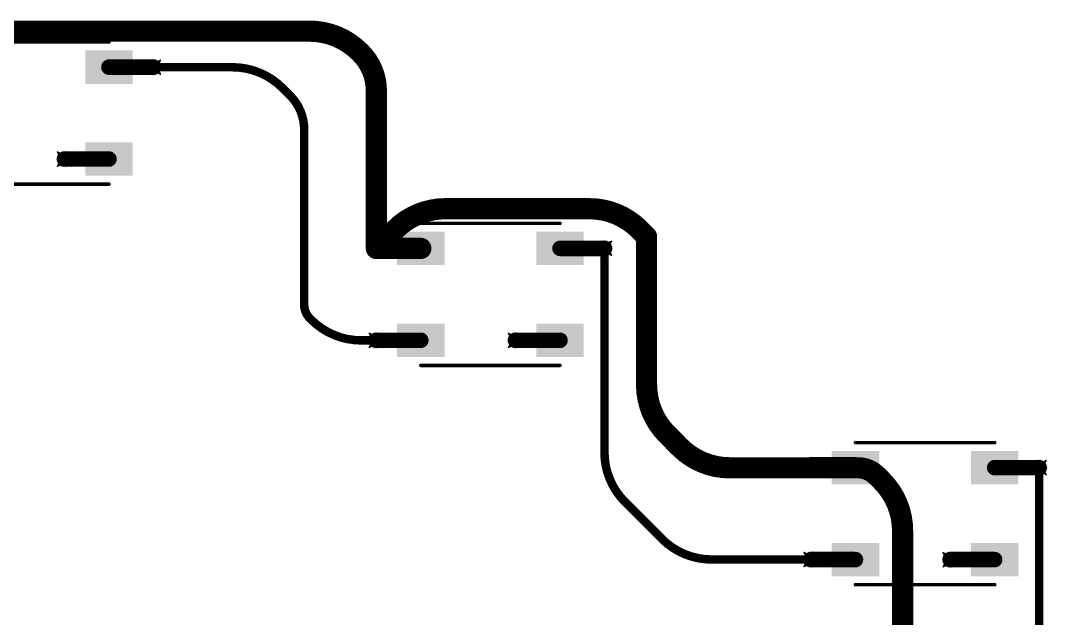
# Model space of a CAD drawing. Header units: inches. Extents: x -11 to 1110, y -7 to 455.
# Drawn here: x 153.08 to 189.96, y 283.59 to 305.05 of the extents above; entities that cross this region are included whole.
import ezdxf

# ---------------------------------------------------------------- set-up
doc = ezdxf.new("R2010")
doc.units = ezdxf.units.IN
for name, color, linetype in [('Bottom Layer', 5, 'Continuous'), ('Drill Drawing', 1, 'Continuous'), ('Top Layer', 1, 'Continuous'), ('Top Overlay', 2, 'Continuous'), ('Top Paste', 8, 'Continuous'), ('Top Solder', 216, 'Continuous'), ('Via Holes', 16, 'Continuous')]:
    doc.layers.add(name, color=color, linetype=linetype)

# ---------------------------------------------------------------- blocks, each defined once
blk = doc.blocks.new('WS2812B_B_W_107')
at = {"layer": 'Top Layer'}
for points in [[(-3.25, 2.15), (-1.75, 2.15), (-1.75, 1.15), (-3.25, 1.15)], [(3.25, 1.15), (1.75, 1.15), (1.75, 2.15), (3.25, 2.15)], [(-3.25, -1.15), (-1.75, -1.15), (-1.75, -2.15), (-3.25, -2.15)], [(1.75, -1.15), (3.25, -1.15), (3.25, -2.15), (1.75, -2.15)]]:
    blk.add_hatch(color=1, dxfattribs=at).paths.add_polyline_path(points)
at = {"layer": 'Top Paste'}
for points in [[(-3.25, 2.15), (-1.75, 2.15), (-1.75, 1.15), (-3.25, 1.15)], [(3.25, 1.15), (1.75, 1.15), (1.75, 2.15), (3.25, 2.15)], [(-3.25, -1.15), (-1.75, -1.15), (-1.75, -2.15), (-3.25, -2.15)], [(1.75, -1.15), (3.25, -1.15), (3.25, -2.15), (1.75, -2.15)]]:
    blk.add_hatch(color=8, dxfattribs=at).paths.add_polyline_path(points)
at = {"layer": 'Top Solder'}
for points in [[(-3.352, 2.252), (-1.648, 2.252), (-1.648, 1.048), (-3.352, 1.048)], [(3.352, 1.048), (1.648, 1.048), (1.648, 2.252), (3.352, 2.252)], [(-3.352, -1.048), (-1.648, -1.048), (-1.648, -2.252), (-3.352, -2.252)], [(1.648, -1.048), (3.352, -1.048), (3.352, -2.252), (1.648, -2.252)]]:
    blk.add_hatch(color=216, dxfattribs=at).paths.add_polyline_path(points)
at = {"layer": 'Top Overlay'}
for points in [[(-2.5, 2.551, 0.127, 0.127, 0), (2.5, 2.551, 0.127, 0.127, 0)], [(-3.556, 1.803, 0.254, 0.254, 0), (-3.429, 1.676, 0.254, 0.254, 0)], [(-3.556, 1.549, 0.254, 0.254, 0), (-3.556, 1.803, 0.254, 0.254, 0)], [(-3.556, 1.549, 0.254, 0.254, 0), (-3.429, 1.676, 0.254, 0.254, 0)], [(-2.5, -2.551, 0.127, 0.127, 0), (2.5, -2.551, 0.127, 0.127, 0)]]:
    blk.add_lwpolyline(points, format="xyseb", dxfattribs=at)
for points in [[(-2.532, 2.551, 0.0635, 0.0635, 1), (-2.468, 2.551, 0.0635, 0.0635, 1)], [(2.468, 2.551, 0.0635, 0.0635, 1), (2.532, 2.551, 0.0635, 0.0635, 1)], [(-3.619, 1.803, 0.127, 0.127, 1), (-3.493, 1.803, 0.127, 0.127, 1)], [(-3.619, 1.803, 0.127, 0.127, 1), (-3.493, 1.803, 0.127, 0.127, 1)], [(-3.619, 1.549, 0.127, 0.127, 1), (-3.493, 1.549, 0.127, 0.127, 1)], [(-3.619, 1.549, 0.127, 0.127, 1), (-3.493, 1.549, 0.127, 0.127, 1)], [(-3.493, 1.676, 0.127, 0.127, 1), (-3.365, 1.676, 0.127, 0.127, 1)], [(-3.493, 1.676, 0.127, 0.127, 1), (-3.365, 1.676, 0.127, 0.127, 1)], [(-2.532, -2.551, 0.0635, 0.0635, 1), (-2.468, -2.551, 0.0635, 0.0635, 1)], [(2.468, -2.551, 0.0635, 0.0635, 1), (2.532, -2.551, 0.0635, 0.0635, 1)]]:
    blk.add_lwpolyline(points, format="xyseb", close=True, dxfattribs=at)
blk = doc.blocks.new('WS2812B_B_W_116')
at = {"layer": 'Top Layer'}
for points in [[(-3.25, 2.15), (-1.75, 2.15), (-1.75, 1.15), (-3.25, 1.15)], [(3.25, 1.15), (1.75, 1.15), (1.75, 2.15), (3.25, 2.15)], [(-3.25, -1.15), (-1.75, -1.15), (-1.75, -2.15), (-3.25, -2.15)], [(1.75, -1.15), (3.25, -1.15), (3.25, -2.15), (1.75, -2.15)]]:
    blk.add_hatch(color=1, dxfattribs=at).paths.add_polyline_path(points)
at = {"layer": 'Top Paste'}
for points in [[(-3.25, 2.15), (-1.75, 2.15), (-1.75, 1.15), (-3.25, 1.15)], [(3.25, 1.15), (1.75, 1.15), (1.75, 2.15), (3.25, 2.15)], [(-3.25, -1.15), (-1.75, -1.15), (-1.75, -2.15), (-3.25, -2.15)], [(1.75, -1.15), (3.25, -1.15), (3.25, -2.15), (1.75, -2.15)]]:
    blk.add_hatch(color=8, dxfattribs=at).paths.add_polyline_path(points)
at = {"layer": 'Top Solder'}
for points in [[(-3.352, 2.252), (-1.648, 2.252), (-1.648, 1.048), (-3.352, 1.048)], [(3.352, 1.048), (1.648, 1.048), (1.648, 2.252), (3.352, 2.252)], [(-3.352, -1.048), (-1.648, -1.048), (-1.648, -2.252), (-3.352, -2.252)], [(1.648, -1.048), (3.352, -1.048), (3.352, -2.252), (1.648, -2.252)]]:
    blk.add_hatch(color=216, dxfattribs=at).paths.add_polyline_path(points)
at = {"layer": 'Top Overlay'}
for points in [[(-2.5, 2.551, 0.127, 0.127, 0), (2.5, 2.551, 0.127, 0.127, 0)], [(-3.556, 1.803, 0.254, 0.254, 0), (-3.429, 1.676, 0.254, 0.254, 0)], [(-3.556, 1.549, 0.254, 0.254, 0), (-3.556, 1.803, 0.254, 0.254, 0)], [(-3.556, 1.549, 0.254, 0.254, 0), (-3.429, 1.676, 0.254, 0.254, 0)], [(-2.5, -2.551, 0.127, 0.127, 0), (2.5, -2.551, 0.127, 0.127, 0)]]:
    blk.add_lwpolyline(points, format="xyseb", dxfattribs=at)
for points in [[(-2.532, 2.551, 0.0635, 0.0635, 1), (-2.468, 2.551, 0.0635, 0.0635, 1)], [(2.468, 2.551, 0.0635, 0.0635, 1), (2.532, 2.551, 0.0635, 0.0635, 1)], [(-3.619, 1.803, 0.127, 0.127, 1), (-3.493, 1.803, 0.127, 0.127, 1)], [(-3.619, 1.803, 0.127, 0.127, 1), (-3.493, 1.803, 0.127, 0.127, 1)], [(-3.619, 1.549, 0.127, 0.127, 1), (-3.493, 1.549, 0.127, 0.127, 1)], [(-3.619, 1.549, 0.127, 0.127, 1), (-3.493, 1.549, 0.127, 0.127, 1)], [(-3.493, 1.676, 0.127, 0.127, 1), (-3.365, 1.676, 0.127, 0.127, 1)], [(-3.493, 1.676, 0.127, 0.127, 1), (-3.365, 1.676, 0.127, 0.127, 1)], [(-2.532, -2.551, 0.0635, 0.0635, 1), (-2.468, -2.551, 0.0635, 0.0635, 1)], [(2.468, -2.551, 0.0635, 0.0635, 1), (2.532, -2.551, 0.0635, 0.0635, 1)]]:
    blk.add_lwpolyline(points, format="xyseb", close=True, dxfattribs=at)
blk = doc.blocks.new('WS2812B_B_W_125')
at = {"layer": 'Top Layer'}
for points in [[(-3.25, 2.15), (-1.75, 2.15), (-1.75, 1.15), (-3.25, 1.15)], [(3.25, 1.15), (1.75, 1.15), (1.75, 2.15), (3.25, 2.15)], [(-3.25, -1.15), (-1.75, -1.15), (-1.75, -2.15), (-3.25, -2.15)], [(1.75, -1.15), (3.25, -1.15), (3.25, -2.15), (1.75, -2.15)]]:
    blk.add_hatch(color=1, dxfattribs=at).paths.add_polyline_path(points)
at = {"layer": 'Top Paste'}
for points in [[(-3.25, 2.15), (-1.75, 2.15), (-1.75, 1.15), (-3.25, 1.15)], [(3.25, 1.15), (1.75, 1.15), (1.75, 2.15), (3.25, 2.15)], [(-3.25, -1.15), (-1.75, -1.15), (-1.75, -2.15), (-3.25, -2.15)], [(1.75, -1.15), (3.25, -1.15), (3.25, -2.15), (1.75, -2.15)]]:
    blk.add_hatch(color=8, dxfattribs=at).paths.add_polyline_path(points)
at = {"layer": 'Top Solder'}
for points in [[(-3.352, 2.252), (-1.648, 2.252), (-1.648, 1.048), (-3.352, 1.048)], [(3.352, 1.048), (1.648, 1.048), (1.648, 2.252), (3.352, 2.252)], [(-3.352, -1.048), (-1.648, -1.048), (-1.648, -2.252), (-3.352, -2.252)], [(1.648, -1.048), (3.352, -1.048), (3.352, -2.252), (1.648, -2.252)]]:
    blk.add_hatch(color=216, dxfattribs=at).paths.add_polyline_path(points)
at = {"layer": 'Top Overlay'}
for points in [[(-2.5, 2.551, 0.127, 0.127, 0), (2.5, 2.551, 0.127, 0.127, 0)], [(-3.556, 1.803, 0.254, 0.254, 0), (-3.429, 1.676, 0.254, 0.254, 0)], [(-3.556, 1.549, 0.254, 0.254, 0), (-3.556, 1.803, 0.254, 0.254, 0)], [(-3.556, 1.549, 0.254, 0.254, 0), (-3.429, 1.676, 0.254, 0.254, 0)], [(-2.5, -2.551, 0.127, 0.127, 0), (2.5, -2.551, 0.127, 0.127, 0)]]:
    blk.add_lwpolyline(points, format="xyseb", dxfattribs=at)
for points in [[(-2.532, 2.551, 0.0635, 0.0635, 1), (-2.468, 2.551, 0.0635, 0.0635, 1)], [(2.468, 2.551, 0.0635, 0.0635, 1), (2.532, 2.551, 0.0635, 0.0635, 1)], [(-3.619, 1.803, 0.127, 0.127, 1), (-3.493, 1.803, 0.127, 0.127, 1)], [(-3.619, 1.803, 0.127, 0.127, 1), (-3.493, 1.803, 0.127, 0.127, 1)], [(-3.619, 1.549, 0.127, 0.127, 1), (-3.493, 1.549, 0.127, 0.127, 1)], [(-3.619, 1.549, 0.127, 0.127, 1), (-3.493, 1.549, 0.127, 0.127, 1)], [(-3.493, 1.676, 0.127, 0.127, 1), (-3.365, 1.676, 0.127, 0.127, 1)], [(-3.493, 1.676, 0.127, 0.127, 1), (-3.365, 1.676, 0.127, 0.127, 1)], [(-2.532, -2.551, 0.0635, 0.0635, 1), (-2.468, -2.551, 0.0635, 0.0635, 1)], [(2.468, -2.551, 0.0635, 0.0635, 1), (2.532, -2.551, 0.0635, 0.0635, 1)]]:
    blk.add_lwpolyline(points, format="xyseb", close=True, dxfattribs=at)

msp = doc.modelspace()

# ---------------------------------------------------------------- hatches: boundary and pattern name
at = {"layer": 'Bottom Layer'}
h = msp.add_hatch(color=5, dxfattribs=at)
edge = h.paths.add_edge_path()
edge.add_arc((157.855, 303.377), 0.3, 0, 360)
h = msp.add_hatch(color=5, dxfattribs=at)
edge = h.paths.add_edge_path()
edge.add_arc((154.664, 300.077), 0.3, 0, 360)
h = msp.add_hatch(color=5, dxfattribs=at)
edge = h.paths.add_edge_path()
edge.add_arc((165.862, 296.87), 0.3, 0, 360)
h = msp.add_hatch(color=5, dxfattribs=at)
edge = h.paths.add_edge_path()
edge.add_arc((174.053, 296.877), 0.3, 0, 360)
h = msp.add_hatch(color=5, dxfattribs=at)
edge = h.paths.add_edge_path()
edge.add_arc((165.862, 293.57), 0.3, 0, 360)
h = msp.add_hatch(color=5, dxfattribs=at)
edge = h.paths.add_edge_path()
edge.add_arc((170.862, 293.57), 0.3, 0, 360)
h = msp.add_hatch(color=5, dxfattribs=at)
edge = h.paths.add_edge_path()
edge.add_arc((181.471, 288.995), 0.3, 0, 360)
h = msp.add_hatch(color=5, dxfattribs=at)
edge = h.paths.add_edge_path()
edge.add_arc((189.662, 289.002), 0.3, 0, 360)
h = msp.add_hatch(color=5, dxfattribs=at)
edge = h.paths.add_edge_path()
edge.add_arc((181.471, 285.702), 0.3, 0, 360)
h = msp.add_hatch(color=5, dxfattribs=at)
edge = h.paths.add_edge_path()
edge.add_arc((186.471, 285.695), 0.3, 0, 360)
at = {"layer": 'Top Layer'}
h = msp.add_hatch(color=1, dxfattribs=at)
edge = h.paths.add_edge_path()
edge.add_arc((157.855, 303.377), 0.3, 0, 360)
h = msp.add_hatch(color=1, dxfattribs=at)
edge = h.paths.add_edge_path()
edge.add_arc((154.664, 300.077), 0.3, 0, 360)
h = msp.add_hatch(color=1, dxfattribs=at)
edge = h.paths.add_edge_path()
edge.add_arc((165.862, 296.87), 0.3, 0, 360)
h = msp.add_hatch(color=1, dxfattribs=at)
edge = h.paths.add_edge_path()
edge.add_arc((174.053, 296.877), 0.3, 0, 360)
h = msp.add_hatch(color=1, dxfattribs=at)
edge = h.paths.add_edge_path()
edge.add_arc((165.862, 293.57), 0.3, 0, 360)
h = msp.add_hatch(color=1, dxfattribs=at)
edge = h.paths.add_edge_path()
edge.add_arc((170.862, 293.57), 0.3, 0, 360)
h = msp.add_hatch(color=1, dxfattribs=at)
edge = h.paths.add_edge_path()
edge.add_arc((181.471, 288.995), 0.3, 0, 360)
h = msp.add_hatch(color=1, dxfattribs=at)
edge = h.paths.add_edge_path()
edge.add_arc((189.662, 289.002), 0.3, 0, 360)
h = msp.add_hatch(color=1, dxfattribs=at)
edge = h.paths.add_edge_path()
edge.add_arc((181.471, 285.702), 0.3, 0, 360)
h = msp.add_hatch(color=1, dxfattribs=at)
edge = h.paths.add_edge_path()
edge.add_arc((186.471, 285.695), 0.3, 0, 360)
at = {"layer": 'Via Holes'}
h = msp.add_hatch(color=7, dxfattribs=at)
edge = h.paths.add_edge_path()
edge.add_arc((157.855, 303.377), 0.15, 0, 360)
h = msp.add_hatch(color=7, dxfattribs=at)
edge = h.paths.add_edge_path()
edge.add_arc((154.664, 300.077), 0.15, 0, 360)
h = msp.add_hatch(color=7, dxfattribs=at)
edge = h.paths.add_edge_path()
edge.add_arc((165.862, 296.87), 0.15, 0, 360)
h = msp.add_hatch(color=7, dxfattribs=at)
edge = h.paths.add_edge_path()
edge.add_arc((174.053, 296.877), 0.15, 0, 360)
h = msp.add_hatch(color=7, dxfattribs=at)
edge = h.paths.add_edge_path()
edge.add_arc((165.862, 293.57), 0.15, 0, 360)
h = msp.add_hatch(color=7, dxfattribs=at)
edge = h.paths.add_edge_path()
edge.add_arc((170.862, 293.57), 0.15, 0, 360)
h = msp.add_hatch(color=7, dxfattribs=at)
edge = h.paths.add_edge_path()
edge.add_arc((181.471, 288.995), 0.15, 0, 360)
h = msp.add_hatch(color=7, dxfattribs=at)
edge = h.paths.add_edge_path()
edge.add_arc((189.662, 289.002), 0.15, 0, 360)
h = msp.add_hatch(color=7, dxfattribs=at)
edge = h.paths.add_edge_path()
edge.add_arc((181.471, 285.702), 0.15, 0, 360)
h = msp.add_hatch(color=7, dxfattribs=at)
edge = h.paths.add_edge_path()
edge.add_arc((186.471, 285.695), 0.15, 0, 360)

# ---------------------------------------------------------------- linework, layer by layer
at = {"layer": 'Bottom Layer'}
for points in [[(152.011, 304.673, 0.762, 0.762, 0), (163.464, 304.673, 0.762, 0.762, 0)], [(163.464, 304.673, 0.762, 0.762, -0.198912), (165.26, 303.929, 0.762, 0.762, 0)], [(165.26, 303.929, 0.762, 0.762, 0), (165.303, 303.886, 0.762, 0.762, 0)], [(165.303, 303.886, 0.762, 0.762, -0.198912), (165.862, 302.536, 0.762, 0.762, 0)], [(157.855, 303.377, 0.305, 0.305, 0), (160.695, 303.377, 0.305, 0.305, 0)], [(160.695, 303.377, 0.305, 0.305, -0.198912), (162.491, 302.633, 0.305, 0.305, 0)], [(162.491, 302.633, 0.305, 0.305, 0), (162.763, 302.362, 0.305, 0.305, 0)], [(165.862, 296.87, 0.762, 0.762, 0), (165.862, 302.536, 0.762, 0.762, 0)], [(162.763, 302.362, 0.305, 0.305, -0.198912), (163.271, 301.135, 0.305, 0.305, 0)], [(163.271, 294.851, 0.305, 0.305, 0), (163.271, 301.135, 0.305, 0.305, 0)], [(166.546, 297.554, 0.762, 0.762, -0.198912), (168.342, 298.298, 0.762, 0.762, 0)], [(168.342, 298.298, 0.762, 0.762, 0), (173.511, 298.298, 0.762, 0.762, 0)], [(173.511, 298.298, 0.762, 0.762, -0.198912), (175.307, 297.554, 0.762, 0.762, 0)], [(165.862, 296.87, 0.762, 0.762, 0), (166.546, 297.554, 0.762, 0.762, 0)], [(175.307, 297.554, 0.762, 0.762, 0), (175.565, 297.296, 0.762, 0.762, 0)], [(175.565, 291.984, 0.762, 0.762, 0), (175.565, 297.296, 0.762, 0.762, 0)], [(174.053, 289.558, 0.305, 0.305, 0), (174.053, 296.877, 0.305, 0.305, 0)], [(163.474, 294.361, 0.305, 0.305, -0.19878), (163.271, 294.851, 0.305, 0.305, 0)], [(163.474, 294.361, 0.305, 0.305, 0), (163.521, 294.314, 0.305, 0.305, 0)], [(163.474, 294.361, 0.305, 0.305, 0), (163.474, 294.361, 0.305, 0.305, 0)], [(163.474, 294.361, 0.305, 0.305, -0.000127), (163.474, 294.361, 0.305, 0.305, 0)], [(165.317, 293.57, 0.305, 0.305, -0.198912), (163.521, 294.314, 0.305, 0.305, 0)], [(165.317, 293.57, 0.305, 0.305, 0), (165.862, 293.57, 0.305, 0.305, 0)], [(176.309, 290.188, 0.762, 0.762, -0.198912), (175.565, 291.984, 0.762, 0.762, 0)], [(176.309, 290.188, 0.762, 0.762, 0), (176.757, 289.739, 0.762, 0.762, 0)], [(178.553, 288.995, 0.762, 0.762, -0.198912), (176.757, 289.739, 0.762, 0.762, 0)], [(174.797, 287.762, 0.305, 0.305, -0.198912), (174.053, 289.558, 0.305, 0.305, 0)], [(178.553, 288.995, 0.762, 0.762, 0), (181.471, 288.995, 0.762, 0.762, 0)], [(181.471, 288.995, 0.762, 0.762, 0), (183.159, 288.995, 0.762, 0.762, 0)], [(183.159, 288.995, 0.762, 0.762, -0.198912), (183.82, 288.722, 0.762, 0.762, 0)], [(189.662, 282.285, 0.305, 0.305, 0), (189.662, 289.002, 0.305, 0.305, 0)], [(183.82, 288.722, 0.762, 0.762, 0), (184.016, 288.526, 0.762, 0.762, 0)], [(184.016, 288.526, 0.762, 0.762, -0.198912), (184.76, 286.73, 0.762, 0.762, 0)], [(174.797, 287.762, 0.305, 0.305, 0), (176.113, 286.446, 0.305, 0.305, 0)], [(184.76, 280.859, 0.762, 0.762, 0), (184.76, 286.73, 0.762, 0.762, 0)], [(177.909, 285.702, 0.305, 0.305, -0.198912), (176.113, 286.446, 0.305, 0.305, 0)], [(177.909, 285.702, 0.305, 0.305, 0), (181.471, 285.702, 0.305, 0.305, 0)]]:
    msp.add_lwpolyline(points, format="xyseb", dxfattribs=at)
for points in [[(163.273, 304.673, 0.381, 0.381, 1), (163.654, 304.673, 0.381, 0.381, 1)], [(163.273, 304.673, 0.381, 0.381, 1), (163.654, 304.673, 0.381, 0.381, 1)], [(165.069, 303.929, 0.381, 0.381, 1), (165.45, 303.929, 0.381, 0.381, 1)], [(165.069, 303.929, 0.381, 0.381, 1), (165.45, 303.929, 0.381, 0.381, 1)], [(165.113, 303.886, 0.381, 0.381, 1), (165.494, 303.886, 0.381, 0.381, 1)], [(165.113, 303.886, 0.381, 0.381, 1), (165.494, 303.886, 0.381, 0.381, 1)], [(157.779, 303.377, 0.152, 0.152, 1), (157.931, 303.377, 0.152, 0.152, 1)], [(160.619, 303.377, 0.152, 0.152, 1), (160.772, 303.377, 0.152, 0.152, 1)], [(160.619, 303.377, 0.152, 0.152, 1), (160.772, 303.377, 0.152, 0.152, 1)], [(162.415, 302.633, 0.152, 0.152, 1), (162.568, 302.633, 0.152, 0.152, 1)], [(162.415, 302.633, 0.152, 0.152, 1), (162.568, 302.633, 0.152, 0.152, 1)], [(165.672, 302.536, 0.381, 0.381, 1), (166.053, 302.536, 0.381, 0.381, 1)], [(165.672, 302.536, 0.381, 0.381, 1), (166.053, 302.536, 0.381, 0.381, 1)], [(162.687, 302.362, 0.152, 0.152, 1), (162.839, 302.362, 0.152, 0.152, 1)], [(162.687, 302.362, 0.152, 0.152, 1), (162.839, 302.362, 0.152, 0.152, 1)], [(163.195, 301.135, 0.152, 0.152, 1), (163.347, 301.135, 0.152, 0.152, 1)], [(163.195, 301.135, 0.152, 0.152, 1), (163.347, 301.135, 0.152, 0.152, 1)], [(168.151, 298.298, 0.381, 0.381, 1), (168.532, 298.298, 0.381, 0.381, 1)], [(168.151, 298.298, 0.381, 0.381, 1), (168.532, 298.298, 0.381, 0.381, 1)], [(173.321, 298.298, 0.381, 0.381, 1), (173.702, 298.298, 0.381, 0.381, 1)], [(173.321, 298.298, 0.381, 0.381, 1), (173.702, 298.298, 0.381, 0.381, 1)], [(166.355, 297.554, 0.381, 0.381, 1), (166.736, 297.554, 0.381, 0.381, 1)], [(166.355, 297.554, 0.381, 0.381, 1), (166.736, 297.554, 0.381, 0.381, 1)], [(175.117, 297.554, 0.381, 0.381, 1), (175.498, 297.554, 0.381, 0.381, 1)], [(175.117, 297.554, 0.381, 0.381, 1), (175.498, 297.554, 0.381, 0.381, 1)], [(175.374, 297.296, 0.381, 0.381, 1), (175.755, 297.296, 0.381, 0.381, 1)], [(175.374, 297.296, 0.381, 0.381, 1), (175.755, 297.296, 0.381, 0.381, 1)], [(165.672, 296.87, 0.381, 0.381, 1), (166.053, 296.87, 0.381, 0.381, 1)], [(165.672, 296.87, 0.381, 0.381, 1), (166.053, 296.87, 0.381, 0.381, 1)], [(173.977, 296.877, 0.152, 0.152, 1), (174.13, 296.877, 0.152, 0.152, 1)], [(163.195, 294.851, 0.152, 0.152, 1), (163.347, 294.851, 0.152, 0.152, 1)], [(163.195, 294.851, 0.152, 0.152, 1), (163.347, 294.851, 0.152, 0.152, 1)], [(163.398, 294.361, 0.152, 0.152, 1), (163.551, 294.361, 0.152, 0.152, 1)], [(163.398, 294.361, 0.152, 0.152, 1), (163.55, 294.361, 0.152, 0.152, 1)], [(163.398, 294.361, 0.152, 0.152, 1), (163.551, 294.361, 0.152, 0.152, 1)], [(163.398, 294.361, 0.152, 0.152, 1), (163.551, 294.361, 0.152, 0.152, 1)], [(163.398, 294.361, 0.152, 0.152, 1), (163.55, 294.361, 0.152, 0.152, 1)], [(163.398, 294.361, 0.152, 0.152, 1), (163.55, 294.361, 0.152, 0.152, 1)], [(163.445, 294.314, 0.152, 0.152, 1), (163.597, 294.314, 0.152, 0.152, 1)], [(163.445, 294.314, 0.152, 0.152, 1), (163.597, 294.314, 0.152, 0.152, 1)], [(165.241, 293.57, 0.152, 0.152, 1), (165.393, 293.57, 0.152, 0.152, 1)], [(165.241, 293.57, 0.152, 0.152, 1), (165.393, 293.57, 0.152, 0.152, 1)], [(165.786, 293.57, 0.152, 0.152, 1), (165.938, 293.57, 0.152, 0.152, 1)], [(175.374, 291.984, 0.381, 0.381, 1), (175.755, 291.984, 0.381, 0.381, 1)], [(175.374, 291.984, 0.381, 0.381, 1), (175.755, 291.984, 0.381, 0.381, 1)], [(176.118, 290.188, 0.381, 0.381, 1), (176.499, 290.188, 0.381, 0.381, 1)], [(176.118, 290.188, 0.381, 0.381, 1), (176.499, 290.188, 0.381, 0.381, 1)], [(176.567, 289.739, 0.381, 0.381, 1), (176.948, 289.739, 0.381, 0.381, 1)], [(176.567, 289.739, 0.381, 0.381, 1), (176.948, 289.739, 0.381, 0.381, 1)], [(173.977, 289.558, 0.152, 0.152, 1), (174.13, 289.558, 0.152, 0.152, 1)], [(173.977, 289.558, 0.152, 0.152, 1), (174.13, 289.558, 0.152, 0.152, 1)], [(178.363, 288.995, 0.381, 0.381, 1), (178.744, 288.995, 0.381, 0.381, 1)], [(178.363, 288.995, 0.381, 0.381, 1), (178.744, 288.995, 0.381, 0.381, 1)], [(181.28, 288.995, 0.381, 0.381, 1), (181.661, 288.995, 0.381, 0.381, 1)], [(181.28, 288.995, 0.381, 0.381, 1), (181.661, 288.995, 0.381, 0.381, 1)], [(182.969, 288.995, 0.381, 0.381, 1), (183.35, 288.995, 0.381, 0.381, 1)], [(182.969, 288.995, 0.381, 0.381, 1), (183.35, 288.995, 0.381, 0.381, 1)], [(189.586, 289.002, 0.152, 0.152, 1), (189.738, 289.002, 0.152, 0.152, 1)], [(183.629, 288.722, 0.381, 0.381, 1), (184.01, 288.722, 0.381, 0.381, 1)], [(183.629, 288.722, 0.381, 0.381, 1), (184.01, 288.722, 0.381, 0.381, 1)], [(183.825, 288.526, 0.381, 0.381, 1), (184.206, 288.526, 0.381, 0.381, 1)], [(183.825, 288.526, 0.381, 0.381, 1), (184.206, 288.526, 0.381, 0.381, 1)], [(174.721, 287.762, 0.152, 0.152, 1), (174.873, 287.762, 0.152, 0.152, 1)], [(174.721, 287.762, 0.152, 0.152, 1), (174.873, 287.762, 0.152, 0.152, 1)], [(184.569, 286.73, 0.381, 0.381, 1), (184.95, 286.73, 0.381, 0.381, 1)], [(184.569, 286.73, 0.381, 0.381, 1), (184.95, 286.73, 0.381, 0.381, 1)], [(176.037, 286.446, 0.152, 0.152, 1), (176.189, 286.446, 0.152, 0.152, 1)], [(176.037, 286.446, 0.152, 0.152, 1), (176.189, 286.446, 0.152, 0.152, 1)], [(177.833, 285.702, 0.152, 0.152, 1), (177.986, 285.702, 0.152, 0.152, 1)], [(177.833, 285.702, 0.152, 0.152, 1), (177.986, 285.702, 0.152, 0.152, 1)], [(181.395, 285.702, 0.152, 0.152, 1), (181.547, 285.702, 0.152, 0.152, 1)]]:
    msp.add_lwpolyline(points, format="xyseb", close=True, dxfattribs=at)
at = {"layer": 'Drill Drawing'}
for points in [[(157.601, 303.631, 0.0508, 0.0508, 0), (157.855, 303.504, 0.0508, 0.0508, 0)], [(157.601, 303.631, 0.0508, 0.0508, 0), (157.728, 303.377, 0.0508, 0.0508, 0)], [(157.855, 303.504, 0.0508, 0.0508, 0), (158.109, 303.631, 0.0508, 0.0508, 0)], [(157.982, 303.377, 0.0508, 0.0508, 0), (158.109, 303.631, 0.0508, 0.0508, 0)], [(157.601, 303.123, 0.0508, 0.0508, 0), (157.728, 303.377, 0.0508, 0.0508, 0)], [(157.601, 303.123, 0.0508, 0.0508, 0), (157.855, 303.25, 0.0508, 0.0508, 0)], [(157.855, 303.25, 0.0508, 0.0508, 0), (158.109, 303.123, 0.0508, 0.0508, 0)], [(157.982, 303.377, 0.0508, 0.0508, 0), (158.109, 303.123, 0.0508, 0.0508, 0)], [(154.41, 300.331, 0.0508, 0.0508, 0), (154.664, 300.204, 0.0508, 0.0508, 0)], [(154.41, 300.331, 0.0508, 0.0508, 0), (154.537, 300.077, 0.0508, 0.0508, 0)], [(154.664, 300.204, 0.0508, 0.0508, 0), (154.918, 300.331, 0.0508, 0.0508, 0)], [(154.791, 300.077, 0.0508, 0.0508, 0), (154.918, 300.331, 0.0508, 0.0508, 0)], [(154.41, 299.823, 0.0508, 0.0508, 0), (154.537, 300.077, 0.0508, 0.0508, 0)], [(154.41, 299.823, 0.0508, 0.0508, 0), (154.664, 299.95, 0.0508, 0.0508, 0)], [(154.664, 299.95, 0.0508, 0.0508, 0), (154.918, 299.823, 0.0508, 0.0508, 0)], [(154.791, 300.077, 0.0508, 0.0508, 0), (154.918, 299.823, 0.0508, 0.0508, 0)], [(165.608, 297.124, 0.0508, 0.0508, 0), (165.862, 296.997, 0.0508, 0.0508, 0)], [(165.608, 297.124, 0.0508, 0.0508, 0), (165.735, 296.87, 0.0508, 0.0508, 0)], [(165.608, 296.616, 0.0508, 0.0508, 0), (165.735, 296.87, 0.0508, 0.0508, 0)], [(165.862, 296.997, 0.0508, 0.0508, 0), (166.116, 297.124, 0.0508, 0.0508, 0)], [(165.989, 296.87, 0.0508, 0.0508, 0), (166.116, 297.124, 0.0508, 0.0508, 0)], [(165.989, 296.87, 0.0508, 0.0508, 0), (166.116, 296.616, 0.0508, 0.0508, 0)], [(173.799, 297.131, 0.0508, 0.0508, 0), (174.053, 297.004, 0.0508, 0.0508, 0)], [(173.799, 297.131, 0.0508, 0.0508, 0), (173.926, 296.877, 0.0508, 0.0508, 0)], [(173.799, 296.623, 0.0508, 0.0508, 0), (173.926, 296.877, 0.0508, 0.0508, 0)], [(174.053, 297.004, 0.0508, 0.0508, 0), (174.307, 297.131, 0.0508, 0.0508, 0)], [(174.18, 296.877, 0.0508, 0.0508, 0), (174.307, 297.131, 0.0508, 0.0508, 0)], [(174.18, 296.877, 0.0508, 0.0508, 0), (174.307, 296.623, 0.0508, 0.0508, 0)], [(165.608, 296.616, 0.0508, 0.0508, 0), (165.862, 296.743, 0.0508, 0.0508, 0)], [(165.862, 296.743, 0.0508, 0.0508, 0), (166.116, 296.616, 0.0508, 0.0508, 0)], [(173.799, 296.623, 0.0508, 0.0508, 0), (174.053, 296.75, 0.0508, 0.0508, 0)], [(174.053, 296.75, 0.0508, 0.0508, 0), (174.307, 296.623, 0.0508, 0.0508, 0)], [(165.608, 293.824, 0.0508, 0.0508, 0), (165.862, 293.697, 0.0508, 0.0508, 0)], [(165.608, 293.824, 0.0508, 0.0508, 0), (165.735, 293.57, 0.0508, 0.0508, 0)], [(165.608, 293.316, 0.0508, 0.0508, 0), (165.735, 293.57, 0.0508, 0.0508, 0)], [(165.862, 293.697, 0.0508, 0.0508, 0), (166.116, 293.824, 0.0508, 0.0508, 0)], [(165.989, 293.57, 0.0508, 0.0508, 0), (166.116, 293.824, 0.0508, 0.0508, 0)], [(165.989, 293.57, 0.0508, 0.0508, 0), (166.116, 293.316, 0.0508, 0.0508, 0)], [(170.608, 293.824, 0.0508, 0.0508, 0), (170.862, 293.697, 0.0508, 0.0508, 0)], [(170.608, 293.824, 0.0508, 0.0508, 0), (170.735, 293.57, 0.0508, 0.0508, 0)], [(170.608, 293.316, 0.0508, 0.0508, 0), (170.735, 293.57, 0.0508, 0.0508, 0)], [(170.862, 293.697, 0.0508, 0.0508, 0), (171.116, 293.824, 0.0508, 0.0508, 0)], [(170.989, 293.57, 0.0508, 0.0508, 0), (171.116, 293.824, 0.0508, 0.0508, 0)], [(170.989, 293.57, 0.0508, 0.0508, 0), (171.116, 293.316, 0.0508, 0.0508, 0)], [(165.608, 293.316, 0.0508, 0.0508, 0), (165.862, 293.443, 0.0508, 0.0508, 0)], [(165.862, 293.443, 0.0508, 0.0508, 0), (166.116, 293.316, 0.0508, 0.0508, 0)], [(170.608, 293.316, 0.0508, 0.0508, 0), (170.862, 293.443, 0.0508, 0.0508, 0)], [(170.862, 293.443, 0.0508, 0.0508, 0), (171.116, 293.316, 0.0508, 0.0508, 0)], [(181.217, 289.249, 0.0508, 0.0508, 0), (181.471, 289.122, 0.0508, 0.0508, 0)], [(181.217, 289.249, 0.0508, 0.0508, 0), (181.344, 288.995, 0.0508, 0.0508, 0)], [(181.471, 289.122, 0.0508, 0.0508, 0), (181.725, 289.249, 0.0508, 0.0508, 0)], [(181.598, 288.995, 0.0508, 0.0508, 0), (181.725, 289.249, 0.0508, 0.0508, 0)], [(189.408, 289.256, 0.0508, 0.0508, 0), (189.662, 289.129, 0.0508, 0.0508, 0)], [(189.408, 289.256, 0.0508, 0.0508, 0), (189.535, 289.002, 0.0508, 0.0508, 0)], [(189.662, 289.129, 0.0508, 0.0508, 0), (189.916, 289.256, 0.0508, 0.0508, 0)], [(189.789, 289.002, 0.0508, 0.0508, 0), (189.916, 289.256, 0.0508, 0.0508, 0)], [(181.217, 288.741, 0.0508, 0.0508, 0), (181.344, 288.995, 0.0508, 0.0508, 0)], [(181.217, 288.741, 0.0508, 0.0508, 0), (181.471, 288.868, 0.0508, 0.0508, 0)], [(181.471, 288.868, 0.0508, 0.0508, 0), (181.725, 288.741, 0.0508, 0.0508, 0)], [(181.598, 288.995, 0.0508, 0.0508, 0), (181.725, 288.741, 0.0508, 0.0508, 0)], [(189.408, 288.748, 0.0508, 0.0508, 0), (189.535, 289.002, 0.0508, 0.0508, 0)], [(189.408, 288.748, 0.0508, 0.0508, 0), (189.662, 288.875, 0.0508, 0.0508, 0)], [(189.662, 288.875, 0.0508, 0.0508, 0), (189.916, 288.748, 0.0508, 0.0508, 0)], [(189.789, 289.002, 0.0508, 0.0508, 0), (189.916, 288.748, 0.0508, 0.0508, 0)], [(181.217, 285.956, 0.0508, 0.0508, 0), (181.471, 285.829, 0.0508, 0.0508, 0)], [(181.217, 285.956, 0.0508, 0.0508, 0), (181.344, 285.702, 0.0508, 0.0508, 0)], [(181.471, 285.829, 0.0508, 0.0508, 0), (181.725, 285.956, 0.0508, 0.0508, 0)], [(181.598, 285.702, 0.0508, 0.0508, 0), (181.725, 285.956, 0.0508, 0.0508, 0)], [(186.217, 285.949, 0.0508, 0.0508, 0), (186.471, 285.822, 0.0508, 0.0508, 0)], [(186.217, 285.949, 0.0508, 0.0508, 0), (186.344, 285.695, 0.0508, 0.0508, 0)], [(186.471, 285.822, 0.0508, 0.0508, 0), (186.725, 285.949, 0.0508, 0.0508, 0)], [(186.598, 285.695, 0.0508, 0.0508, 0), (186.725, 285.949, 0.0508, 0.0508, 0)], [(181.217, 285.448, 0.0508, 0.0508, 0), (181.344, 285.702, 0.0508, 0.0508, 0)], [(181.217, 285.448, 0.0508, 0.0508, 0), (181.471, 285.575, 0.0508, 0.0508, 0)], [(181.471, 285.575, 0.0508, 0.0508, 0), (181.725, 285.448, 0.0508, 0.0508, 0)], [(181.598, 285.702, 0.0508, 0.0508, 0), (181.725, 285.448, 0.0508, 0.0508, 0)], [(186.217, 285.441, 0.0508, 0.0508, 0), (186.344, 285.695, 0.0508, 0.0508, 0)], [(186.217, 285.441, 0.0508, 0.0508, 0), (186.471, 285.568, 0.0508, 0.0508, 0)], [(186.471, 285.568, 0.0508, 0.0508, 0), (186.725, 285.441, 0.0508, 0.0508, 0)], [(186.598, 285.695, 0.0508, 0.0508, 0), (186.725, 285.441, 0.0508, 0.0508, 0)]]:
    msp.add_lwpolyline(points, format="xyseb", dxfattribs=at)
for points in [[(157.588, 303.631, 0.0254, 0.0254, 1), (157.613, 303.631, 0.0254, 0.0254, 1)], [(157.588, 303.631, 0.0254, 0.0254, 1), (157.613, 303.631, 0.0254, 0.0254, 1)], [(157.842, 303.504, 0.0254, 0.0254, 1), (157.867, 303.504, 0.0254, 0.0254, 1)], [(157.842, 303.504, 0.0254, 0.0254, 1), (157.867, 303.504, 0.0254, 0.0254, 1)], [(158.096, 303.631, 0.0254, 0.0254, 1), (158.121, 303.631, 0.0254, 0.0254, 1)], [(158.096, 303.631, 0.0254, 0.0254, 1), (158.121, 303.631, 0.0254, 0.0254, 1)], [(157.588, 303.123, 0.0254, 0.0254, 1), (157.613, 303.123, 0.0254, 0.0254, 1)], [(157.588, 303.123, 0.0254, 0.0254, 1), (157.613, 303.123, 0.0254, 0.0254, 1)], [(157.715, 303.377, 0.0254, 0.0254, 1), (157.74, 303.377, 0.0254, 0.0254, 1)], [(157.715, 303.377, 0.0254, 0.0254, 1), (157.74, 303.377, 0.0254, 0.0254, 1)], [(157.842, 303.25, 0.0254, 0.0254, 1), (157.867, 303.25, 0.0254, 0.0254, 1)], [(157.842, 303.25, 0.0254, 0.0254, 1), (157.867, 303.25, 0.0254, 0.0254, 1)], [(157.969, 303.377, 0.0254, 0.0254, 1), (157.994, 303.377, 0.0254, 0.0254, 1)], [(157.969, 303.377, 0.0254, 0.0254, 1), (157.994, 303.377, 0.0254, 0.0254, 1)], [(158.096, 303.123, 0.0254, 0.0254, 1), (158.121, 303.123, 0.0254, 0.0254, 1)], [(158.096, 303.123, 0.0254, 0.0254, 1), (158.121, 303.123, 0.0254, 0.0254, 1)], [(154.397, 300.331, 0.0254, 0.0254, 1), (154.422, 300.331, 0.0254, 0.0254, 1)], [(154.397, 300.331, 0.0254, 0.0254, 1), (154.422, 300.331, 0.0254, 0.0254, 1)], [(154.651, 300.204, 0.0254, 0.0254, 1), (154.676, 300.204, 0.0254, 0.0254, 1)], [(154.651, 300.204, 0.0254, 0.0254, 1), (154.676, 300.204, 0.0254, 0.0254, 1)], [(154.905, 300.331, 0.0254, 0.0254, 1), (154.93, 300.331, 0.0254, 0.0254, 1)], [(154.905, 300.331, 0.0254, 0.0254, 1), (154.93, 300.331, 0.0254, 0.0254, 1)], [(154.397, 299.823, 0.0254, 0.0254, 1), (154.422, 299.823, 0.0254, 0.0254, 1)], [(154.397, 299.823, 0.0254, 0.0254, 1), (154.422, 299.823, 0.0254, 0.0254, 1)], [(154.524, 300.077, 0.0254, 0.0254, 1), (154.549, 300.077, 0.0254, 0.0254, 1)], [(154.524, 300.077, 0.0254, 0.0254, 1), (154.549, 300.077, 0.0254, 0.0254, 1)], [(154.651, 299.95, 0.0254, 0.0254, 1), (154.676, 299.95, 0.0254, 0.0254, 1)], [(154.651, 299.95, 0.0254, 0.0254, 1), (154.676, 299.95, 0.0254, 0.0254, 1)], [(154.778, 300.077, 0.0254, 0.0254, 1), (154.803, 300.077, 0.0254, 0.0254, 1)], [(154.778, 300.077, 0.0254, 0.0254, 1), (154.803, 300.077, 0.0254, 0.0254, 1)], [(154.905, 299.823, 0.0254, 0.0254, 1), (154.93, 299.823, 0.0254, 0.0254, 1)], [(154.905, 299.823, 0.0254, 0.0254, 1), (154.93, 299.823, 0.0254, 0.0254, 1)], [(165.595, 297.124, 0.0254, 0.0254, 1), (165.621, 297.124, 0.0254, 0.0254, 1)], [(165.595, 297.124, 0.0254, 0.0254, 1), (165.621, 297.124, 0.0254, 0.0254, 1)], [(165.722, 296.87, 0.0254, 0.0254, 1), (165.748, 296.87, 0.0254, 0.0254, 1)], [(165.722, 296.87, 0.0254, 0.0254, 1), (165.748, 296.87, 0.0254, 0.0254, 1)], [(165.849, 296.997, 0.0254, 0.0254, 1), (165.875, 296.997, 0.0254, 0.0254, 1)], [(165.849, 296.997, 0.0254, 0.0254, 1), (165.875, 296.997, 0.0254, 0.0254, 1)], [(165.976, 296.87, 0.0254, 0.0254, 1), (166.002, 296.87, 0.0254, 0.0254, 1)], [(165.976, 296.87, 0.0254, 0.0254, 1), (166.002, 296.87, 0.0254, 0.0254, 1)], [(166.103, 297.124, 0.0254, 0.0254, 1), (166.129, 297.124, 0.0254, 0.0254, 1)], [(166.103, 297.124, 0.0254, 0.0254, 1), (166.129, 297.124, 0.0254, 0.0254, 1)], [(173.787, 297.131, 0.0254, 0.0254, 1), (173.812, 297.131, 0.0254, 0.0254, 1)], [(173.787, 297.131, 0.0254, 0.0254, 1), (173.812, 297.131, 0.0254, 0.0254, 1)], [(173.914, 296.877, 0.0254, 0.0254, 1), (173.939, 296.877, 0.0254, 0.0254, 1)], [(173.914, 296.877, 0.0254, 0.0254, 1), (173.939, 296.877, 0.0254, 0.0254, 1)], [(174.041, 297.004, 0.0254, 0.0254, 1), (174.066, 297.004, 0.0254, 0.0254, 1)], [(174.041, 297.004, 0.0254, 0.0254, 1), (174.066, 297.004, 0.0254, 0.0254, 1)], [(174.168, 296.877, 0.0254, 0.0254, 1), (174.193, 296.877, 0.0254, 0.0254, 1)], [(174.168, 296.877, 0.0254, 0.0254, 1), (174.193, 296.877, 0.0254, 0.0254, 1)], [(174.295, 297.131, 0.0254, 0.0254, 1), (174.32, 297.131, 0.0254, 0.0254, 1)], [(174.295, 297.131, 0.0254, 0.0254, 1), (174.32, 297.131, 0.0254, 0.0254, 1)], [(165.595, 296.616, 0.0254, 0.0254, 1), (165.621, 296.616, 0.0254, 0.0254, 1)], [(165.595, 296.616, 0.0254, 0.0254, 1), (165.621, 296.616, 0.0254, 0.0254, 1)], [(165.849, 296.743, 0.0254, 0.0254, 1), (165.875, 296.743, 0.0254, 0.0254, 1)], [(165.849, 296.743, 0.0254, 0.0254, 1), (165.875, 296.743, 0.0254, 0.0254, 1)], [(166.103, 296.616, 0.0254, 0.0254, 1), (166.129, 296.616, 0.0254, 0.0254, 1)], [(166.103, 296.616, 0.0254, 0.0254, 1), (166.129, 296.616, 0.0254, 0.0254, 1)], [(173.787, 296.623, 0.0254, 0.0254, 1), (173.812, 296.623, 0.0254, 0.0254, 1)], [(173.787, 296.623, 0.0254, 0.0254, 1), (173.812, 296.623, 0.0254, 0.0254, 1)], [(174.041, 296.75, 0.0254, 0.0254, 1), (174.066, 296.75, 0.0254, 0.0254, 1)], [(174.041, 296.75, 0.0254, 0.0254, 1), (174.066, 296.75, 0.0254, 0.0254, 1)], [(174.295, 296.623, 0.0254, 0.0254, 1), (174.32, 296.623, 0.0254, 0.0254, 1)], [(174.295, 296.623, 0.0254, 0.0254, 1), (174.32, 296.623, 0.0254, 0.0254, 1)], [(165.595, 293.824, 0.0254, 0.0254, 1), (165.621, 293.824, 0.0254, 0.0254, 1)], [(165.595, 293.824, 0.0254, 0.0254, 1), (165.621, 293.824, 0.0254, 0.0254, 1)], [(165.722, 293.57, 0.0254, 0.0254, 1), (165.748, 293.57, 0.0254, 0.0254, 1)], [(165.722, 293.57, 0.0254, 0.0254, 1), (165.748, 293.57, 0.0254, 0.0254, 1)], [(165.849, 293.697, 0.0254, 0.0254, 1), (165.875, 293.697, 0.0254, 0.0254, 1)], [(165.849, 293.697, 0.0254, 0.0254, 1), (165.875, 293.697, 0.0254, 0.0254, 1)], [(165.976, 293.57, 0.0254, 0.0254, 1), (166.002, 293.57, 0.0254, 0.0254, 1)], [(165.976, 293.57, 0.0254, 0.0254, 1), (166.002, 293.57, 0.0254, 0.0254, 1)], [(166.103, 293.824, 0.0254, 0.0254, 1), (166.129, 293.824, 0.0254, 0.0254, 1)], [(166.103, 293.824, 0.0254, 0.0254, 1), (166.129, 293.824, 0.0254, 0.0254, 1)], [(170.595, 293.824, 0.0254, 0.0254, 1), (170.621, 293.824, 0.0254, 0.0254, 1)], [(170.595, 293.824, 0.0254, 0.0254, 1), (170.621, 293.824, 0.0254, 0.0254, 1)], [(170.722, 293.57, 0.0254, 0.0254, 1), (170.748, 293.57, 0.0254, 0.0254, 1)], [(170.722, 293.57, 0.0254, 0.0254, 1), (170.748, 293.57, 0.0254, 0.0254, 1)], [(170.849, 293.697, 0.0254, 0.0254, 1), (170.875, 293.697, 0.0254, 0.0254, 1)], [(170.849, 293.697, 0.0254, 0.0254, 1), (170.875, 293.697, 0.0254, 0.0254, 1)], [(170.976, 293.57, 0.0254, 0.0254, 1), (171.002, 293.57, 0.0254, 0.0254, 1)], [(170.976, 293.57, 0.0254, 0.0254, 1), (171.002, 293.57, 0.0254, 0.0254, 1)], [(171.103, 293.824, 0.0254, 0.0254, 1), (171.129, 293.824, 0.0254, 0.0254, 1)], [(171.103, 293.824, 0.0254, 0.0254, 1), (171.129, 293.824, 0.0254, 0.0254, 1)], [(165.595, 293.316, 0.0254, 0.0254, 1), (165.621, 293.316, 0.0254, 0.0254, 1)], [(165.595, 293.316, 0.0254, 0.0254, 1), (165.621, 293.316, 0.0254, 0.0254, 1)], [(165.849, 293.443, 0.0254, 0.0254, 1), (165.875, 293.443, 0.0254, 0.0254, 1)], [(165.849, 293.443, 0.0254, 0.0254, 1), (165.875, 293.443, 0.0254, 0.0254, 1)], [(166.103, 293.316, 0.0254, 0.0254, 1), (166.129, 293.316, 0.0254, 0.0254, 1)], [(166.103, 293.316, 0.0254, 0.0254, 1), (166.129, 293.316, 0.0254, 0.0254, 1)], [(170.595, 293.316, 0.0254, 0.0254, 1), (170.621, 293.316, 0.0254, 0.0254, 1)], [(170.595, 293.316, 0.0254, 0.0254, 1), (170.621, 293.316, 0.0254, 0.0254, 1)], [(170.849, 293.443, 0.0254, 0.0254, 1), (170.875, 293.443, 0.0254, 0.0254, 1)], [(170.849, 293.443, 0.0254, 0.0254, 1), (170.875, 293.443, 0.0254, 0.0254, 1)], [(171.103, 293.316, 0.0254, 0.0254, 1), (171.129, 293.316, 0.0254, 0.0254, 1)], [(171.103, 293.316, 0.0254, 0.0254, 1), (171.129, 293.316, 0.0254, 0.0254, 1)], [(181.204, 289.249, 0.0254, 0.0254, 1), (181.23, 289.249, 0.0254, 0.0254, 1)], [(181.204, 289.249, 0.0254, 0.0254, 1), (181.23, 289.249, 0.0254, 0.0254, 1)], [(181.458, 289.122, 0.0254, 0.0254, 1), (181.484, 289.122, 0.0254, 0.0254, 1)], [(181.458, 289.122, 0.0254, 0.0254, 1), (181.484, 289.122, 0.0254, 0.0254, 1)], [(181.712, 289.249, 0.0254, 0.0254, 1), (181.738, 289.249, 0.0254, 0.0254, 1)], [(181.712, 289.249, 0.0254, 0.0254, 1), (181.738, 289.249, 0.0254, 0.0254, 1)], [(189.395, 289.256, 0.0254, 0.0254, 1), (189.421, 289.256, 0.0254, 0.0254, 1)], [(189.395, 289.256, 0.0254, 0.0254, 1), (189.421, 289.256, 0.0254, 0.0254, 1)], [(189.649, 289.129, 0.0254, 0.0254, 1), (189.675, 289.129, 0.0254, 0.0254, 1)], [(189.649, 289.129, 0.0254, 0.0254, 1), (189.675, 289.129, 0.0254, 0.0254, 1)], [(189.903, 289.256, 0.0254, 0.0254, 1), (189.929, 289.256, 0.0254, 0.0254, 1)], [(189.903, 289.256, 0.0254, 0.0254, 1), (189.929, 289.256, 0.0254, 0.0254, 1)], [(181.204, 288.741, 0.0254, 0.0254, 1), (181.23, 288.741, 0.0254, 0.0254, 1)], [(181.204, 288.741, 0.0254, 0.0254, 1), (181.23, 288.741, 0.0254, 0.0254, 1)], [(181.331, 288.995, 0.0254, 0.0254, 1), (181.357, 288.995, 0.0254, 0.0254, 1)], [(181.331, 288.995, 0.0254, 0.0254, 1), (181.357, 288.995, 0.0254, 0.0254, 1)], [(181.458, 288.868, 0.0254, 0.0254, 1), (181.484, 288.868, 0.0254, 0.0254, 1)], [(181.458, 288.868, 0.0254, 0.0254, 1), (181.484, 288.868, 0.0254, 0.0254, 1)], [(181.585, 288.995, 0.0254, 0.0254, 1), (181.611, 288.995, 0.0254, 0.0254, 1)], [(181.585, 288.995, 0.0254, 0.0254, 1), (181.611, 288.995, 0.0254, 0.0254, 1)], [(181.712, 288.741, 0.0254, 0.0254, 1), (181.738, 288.741, 0.0254, 0.0254, 1)], [(181.712, 288.741, 0.0254, 0.0254, 1), (181.738, 288.741, 0.0254, 0.0254, 1)], [(189.395, 288.748, 0.0254, 0.0254, 1), (189.421, 288.748, 0.0254, 0.0254, 1)], [(189.395, 288.748, 0.0254, 0.0254, 1), (189.421, 288.748, 0.0254, 0.0254, 1)], [(189.522, 289.002, 0.0254, 0.0254, 1), (189.548, 289.002, 0.0254, 0.0254, 1)], [(189.522, 289.002, 0.0254, 0.0254, 1), (189.548, 289.002, 0.0254, 0.0254, 1)], [(189.649, 288.875, 0.0254, 0.0254, 1), (189.675, 288.875, 0.0254, 0.0254, 1)], [(189.649, 288.875, 0.0254, 0.0254, 1), (189.675, 288.875, 0.0254, 0.0254, 1)], [(189.776, 289.002, 0.0254, 0.0254, 1), (189.802, 289.002, 0.0254, 0.0254, 1)], [(189.776, 289.002, 0.0254, 0.0254, 1), (189.802, 289.002, 0.0254, 0.0254, 1)], [(189.903, 288.748, 0.0254, 0.0254, 1), (189.929, 288.748, 0.0254, 0.0254, 1)], [(189.903, 288.748, 0.0254, 0.0254, 1), (189.929, 288.748, 0.0254, 0.0254, 1)], [(181.204, 285.956, 0.0254, 0.0254, 1), (181.23, 285.956, 0.0254, 0.0254, 1)], [(181.204, 285.956, 0.0254, 0.0254, 1), (181.23, 285.956, 0.0254, 0.0254, 1)], [(181.458, 285.829, 0.0254, 0.0254, 1), (181.484, 285.829, 0.0254, 0.0254, 1)], [(181.458, 285.829, 0.0254, 0.0254, 1), (181.484, 285.829, 0.0254, 0.0254, 1)], [(181.712, 285.956, 0.0254, 0.0254, 1), (181.738, 285.956, 0.0254, 0.0254, 1)], [(181.712, 285.956, 0.0254, 0.0254, 1), (181.738, 285.956, 0.0254, 0.0254, 1)], [(186.204, 285.949, 0.0254, 0.0254, 1), (186.23, 285.949, 0.0254, 0.0254, 1)], [(186.204, 285.949, 0.0254, 0.0254, 1), (186.23, 285.949, 0.0254, 0.0254, 1)], [(186.458, 285.822, 0.0254, 0.0254, 1), (186.484, 285.822, 0.0254, 0.0254, 1)], [(186.458, 285.822, 0.0254, 0.0254, 1), (186.484, 285.822, 0.0254, 0.0254, 1)], [(186.712, 285.949, 0.0254, 0.0254, 1), (186.738, 285.949, 0.0254, 0.0254, 1)], [(186.712, 285.949, 0.0254, 0.0254, 1), (186.738, 285.949, 0.0254, 0.0254, 1)], [(181.204, 285.448, 0.0254, 0.0254, 1), (181.23, 285.448, 0.0254, 0.0254, 1)], [(181.204, 285.448, 0.0254, 0.0254, 1), (181.23, 285.448, 0.0254, 0.0254, 1)], [(181.331, 285.702, 0.0254, 0.0254, 1), (181.357, 285.702, 0.0254, 0.0254, 1)], [(181.331, 285.702, 0.0254, 0.0254, 1), (181.357, 285.702, 0.0254, 0.0254, 1)], [(181.458, 285.575, 0.0254, 0.0254, 1), (181.484, 285.575, 0.0254, 0.0254, 1)], [(181.458, 285.575, 0.0254, 0.0254, 1), (181.484, 285.575, 0.0254, 0.0254, 1)], [(181.585, 285.702, 0.0254, 0.0254, 1), (181.611, 285.702, 0.0254, 0.0254, 1)], [(181.585, 285.702, 0.0254, 0.0254, 1), (181.611, 285.702, 0.0254, 0.0254, 1)], [(181.712, 285.448, 0.0254, 0.0254, 1), (181.738, 285.448, 0.0254, 0.0254, 1)], [(181.712, 285.448, 0.0254, 0.0254, 1), (181.738, 285.448, 0.0254, 0.0254, 1)], [(186.204, 285.441, 0.0254, 0.0254, 1), (186.23, 285.441, 0.0254, 0.0254, 1)], [(186.204, 285.441, 0.0254, 0.0254, 1), (186.23, 285.441, 0.0254, 0.0254, 1)], [(186.331, 285.695, 0.0254, 0.0254, 1), (186.357, 285.695, 0.0254, 0.0254, 1)], [(186.331, 285.695, 0.0254, 0.0254, 1), (186.357, 285.695, 0.0254, 0.0254, 1)], [(186.458, 285.568, 0.0254, 0.0254, 1), (186.484, 285.568, 0.0254, 0.0254, 1)], [(186.458, 285.568, 0.0254, 0.0254, 1), (186.484, 285.568, 0.0254, 0.0254, 1)], [(186.585, 285.695, 0.0254, 0.0254, 1), (186.611, 285.695, 0.0254, 0.0254, 1)], [(186.585, 285.695, 0.0254, 0.0254, 1), (186.611, 285.695, 0.0254, 0.0254, 1)], [(186.712, 285.441, 0.0254, 0.0254, 1), (186.738, 285.441, 0.0254, 0.0254, 1)], [(186.712, 285.441, 0.0254, 0.0254, 1), (186.738, 285.441, 0.0254, 0.0254, 1)]]:
    msp.add_lwpolyline(points, format="xyseb", close=True, dxfattribs=at)
at = {"layer": 'Top Layer'}
for points in [[(156.259, 303.381, 0.559, 0.559, 0), (157.855, 303.381, 0.559, 0.559, 0)], [(154.664, 300.081, 0.559, 0.559, 0), (156.259, 300.081, 0.559, 0.559, 0)], [(165.862, 296.873, 0.762, 0.762, 0), (167.458, 296.873, 0.762, 0.762, 0)], [(172.458, 296.873, 0.559, 0.559, 0), (174.053, 296.873, 0.559, 0.559, 0)], [(165.862, 293.573, 0.559, 0.559, 0), (167.458, 293.573, 0.559, 0.559, 0)], [(170.862, 293.573, 0.559, 0.559, 0), (172.458, 293.573, 0.559, 0.559, 0)], [(181.471, 288.999, 0.762, 0.762, 0), (183.067, 288.999, 0.762, 0.762, 0)], [(188.067, 288.999, 0.559, 0.559, 0), (189.662, 288.999, 0.559, 0.559, 0)], [(181.471, 285.699, 0.559, 0.559, 0), (183.067, 285.699, 0.559, 0.559, 0)], [(186.471, 285.699, 0.559, 0.559, 0), (188.067, 285.699, 0.559, 0.559, 0)]]:
    msp.add_lwpolyline(points, format="xyseb", dxfattribs=at)
for points in [[(156.119, 303.381, 0.279, 0.279, 1), (156.399, 303.381, 0.279, 0.279, 1)], [(157.715, 303.381, 0.279, 0.279, 1), (157.994, 303.381, 0.279, 0.279, 1)], [(154.524, 300.081, 0.279, 0.279, 1), (154.803, 300.081, 0.279, 0.279, 1)], [(156.119, 300.081, 0.279, 0.279, 1), (156.399, 300.081, 0.279, 0.279, 1)], [(165.672, 296.873, 0.381, 0.381, 1), (166.053, 296.873, 0.381, 0.381, 1)], [(167.267, 296.873, 0.381, 0.381, 1), (167.648, 296.873, 0.381, 0.381, 1)], [(172.318, 296.873, 0.279, 0.279, 1), (172.597, 296.873, 0.279, 0.279, 1)], [(173.914, 296.873, 0.279, 0.279, 1), (174.193, 296.873, 0.279, 0.279, 1)], [(165.722, 293.573, 0.279, 0.279, 1), (166.002, 293.573, 0.279, 0.279, 1)], [(167.318, 293.573, 0.279, 0.279, 1), (167.597, 293.573, 0.279, 0.279, 1)], [(170.722, 293.573, 0.279, 0.279, 1), (171.002, 293.573, 0.279, 0.279, 1)], [(172.318, 293.573, 0.279, 0.279, 1), (172.597, 293.573, 0.279, 0.279, 1)], [(181.28, 288.999, 0.381, 0.381, 1), (181.661, 288.999, 0.381, 0.381, 1)], [(182.876, 288.999, 0.381, 0.381, 1), (183.257, 288.999, 0.381, 0.381, 1)], [(187.927, 288.999, 0.279, 0.279, 1), (188.206, 288.999, 0.279, 0.279, 1)], [(189.522, 288.999, 0.279, 0.279, 1), (189.802, 288.999, 0.279, 0.279, 1)], [(181.331, 285.699, 0.279, 0.279, 1), (181.611, 285.699, 0.279, 0.279, 1)], [(182.927, 285.699, 0.279, 0.279, 1), (183.206, 285.699, 0.279, 0.279, 1)], [(186.331, 285.699, 0.279, 0.279, 1), (186.611, 285.699, 0.279, 0.279, 1)], [(187.927, 285.699, 0.279, 0.279, 1), (188.206, 285.699, 0.279, 0.279, 1)]]:
    msp.add_lwpolyline(points, format="xyseb", close=True, dxfattribs=at)

# ---------------------------------------------------------------- block references
for name, p in [('WS2812B_B_W_107', (153.759, 301.731)), ('WS2812B_B_W_116', (169.958, 295.223)), ('WS2812B_B_W_125', (185.567, 287.349))]:
    msp.add_blockref(name, p)

doc.saveas('drawing.dxf')
